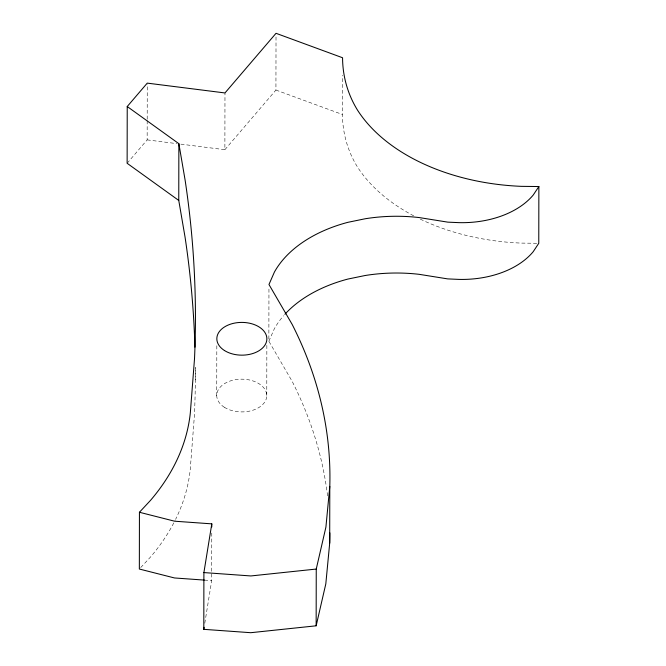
<?xml version="1.0" encoding="UTF-8"?>
<svg xmlns="http://www.w3.org/2000/svg" width="666" height="666" viewBox="0 0 666 666"><rect width="100%" height="100%" fill="white"/><g stroke="black" fill="none" stroke-linecap="round" stroke-linejoin="round"><path stroke-width="0.5" stroke-dasharray="3.33 2.5" d="M127.131 163.278L147.153 139.885L147.186 120.28M147.194 119.247L147.253 84.157M195.321 379.878L195.346 367.49M204.787 623.251L211.696 580.619L211.78 532.117M216.741 395.712L216.825 345.155M180.902 144.147L224.883 149.708L224.975 92.949M266.775 395.354L266.858 344.788M327.564 495.87A738.319 483.158 0.2 0 0 292.066 381.168L268.864 341.25L268.956 287.595M224.883 149.708L275.932 90.052L276.024 35.365M413.669 215.809A189.835 124.226 0.2 0 1 357.492 167.016C347.652 151.207 342.599 133.042 342.432 114.485L342.524 75.283M268.864 341.25L274.325 328.804A130.295 85.265 0.2 0 1 283.583 315.742M140.726 567.549L150.399 557.159A318.798 208.625 0.2 0 0 175.133 520.288M536.713 243.273L521.287 243.098A189.835 124.226 0.2 0 1 420.046 219.022M204.47 580.103L211.696 580.619M147.153 139.885L176.815 143.631M275.932 90.052L342.432 114.485M195.321 367.615A2139.317 1399.982 0.2 0 1 194.405 415.642L190.226 469.58A318.798 208.625 0.2 0 1 175.583 519.38M224.309 407.242A25.017 16.375 0.2 0 0 266.009 399.6A25.017 16.375 0.2 0 0 234.956 379.77A25.017 16.375 0.2 0 0 224.309 407.242"/><path stroke-width="1" d="M284.89 314.277A130.295 85.265 0.2 0 1 347.819 279.079L365.076 275.524A130.295 85.265 0.2 0 1 419.147 274.325L447.702 278.896L458.899 279.395A81.285 53.188 0.2 0 0 533.191 251.715L538.769 243.298L538.869 186.538L521.386 186.347A189.835 124.226 0.2 0 1 357.592 110.256C347.785 94.455 342.64 76.307 342.565 57.751L276.024 33.3L224.975 92.949L147.253 83.125L127.231 106.527L127.131 163.278L178.763 200.441L185.031 236.988A2139.317 1399.982 0.2 0 1 194.938 347.169M127.231 106.527L178.863 143.681L185.131 180.228A2139.317 1399.982 0.2 0 1 194.505 358.891L190.326 412.828A318.798 208.625 0.2 0 1 150.491 500.399L139.435 512.271L139.344 569.03L174.509 577.963L204.47 580.103M178.763 200.441L178.863 143.681M329.837 532.858A738.319 483.158 0.2 0 1 329.695 543.14L325.807 583.899L316.15 625.807L250.766 632.7L203.804 629.337L203.896 572.585L211.796 523.859L174.609 521.203L139.435 512.271M211.788 526.956L211.796 523.859M316.15 625.807L316.25 569.055L325.907 527.139L329.795 486.388A738.319 483.158 0.2 0 0 292.166 324.409L268.964 284.499L274.417 272.053A130.295 85.265 0.2 0 1 347.91 222.319L365.168 218.764A130.295 85.265 0.2 0 1 419.247 217.574L447.793 222.144L458.991 222.644A81.285 53.188 0.2 0 0 533.283 194.963L538.869 186.538M329.695 543.14L329.795 486.388M203.804 629.337L204.129 627.314M316.25 569.055L250.866 575.948L203.896 572.585M224.409 350.483A25.017 16.375 0.2 0 0 266.109 342.84A25.017 16.375 0.2 0 0 235.048 323.01A25.017 16.375 0.2 0 0 224.409 350.483"/></g></svg>
